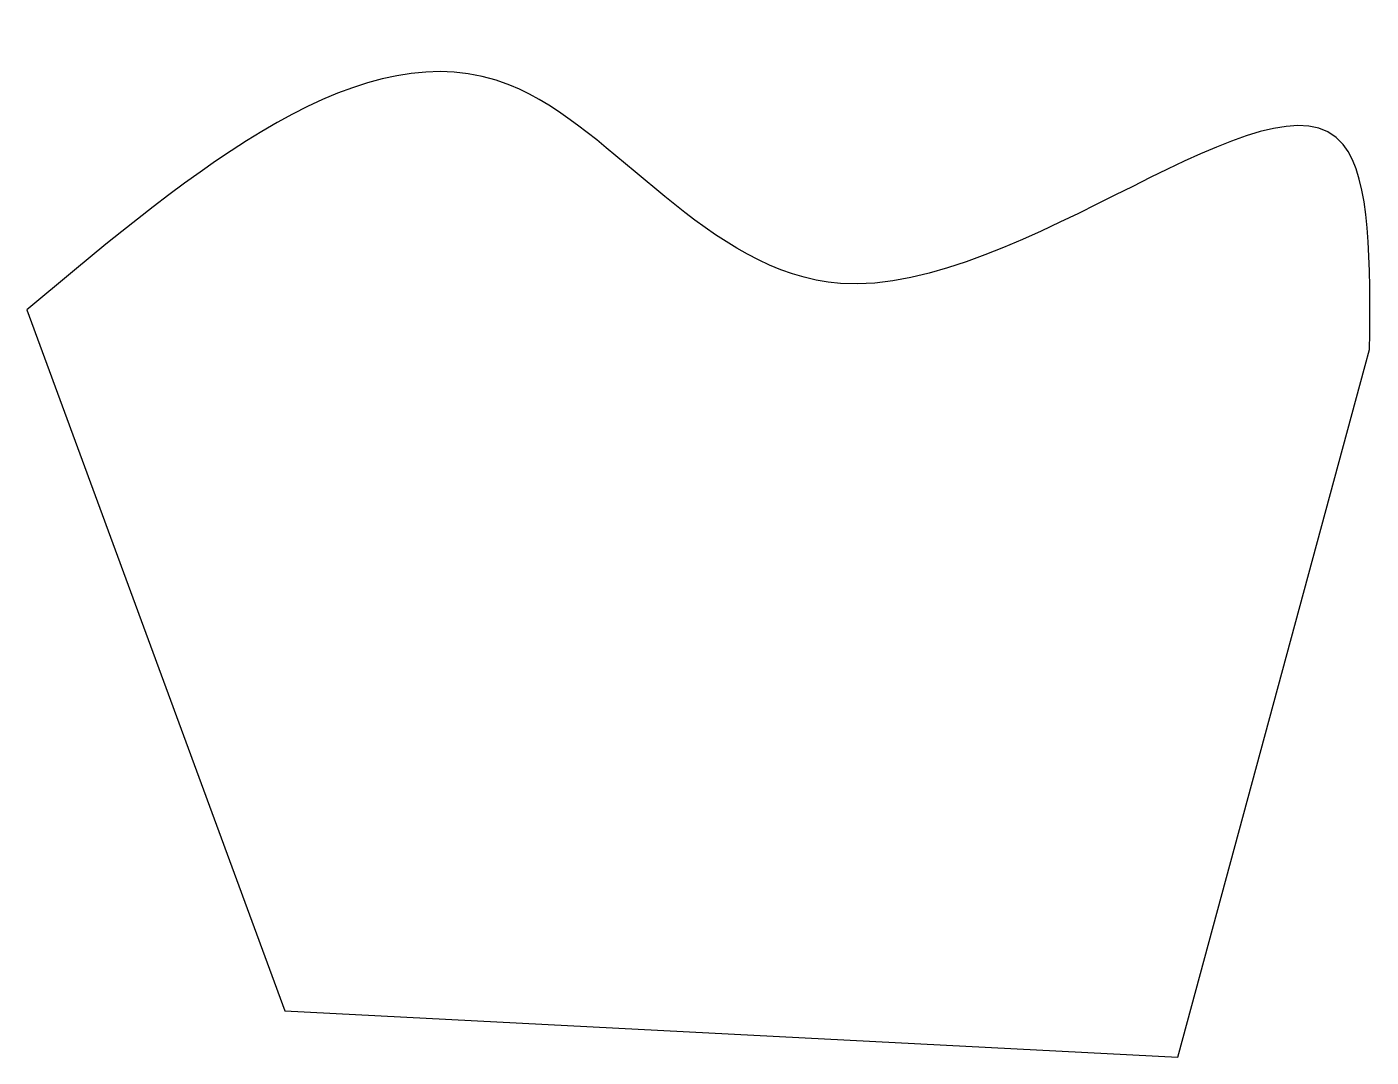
# Model space of a CAD drawing. Header units: millimetres. Extents: x -39 to 63, y -36 to 42.
import ezdxf

# ---------------------------------------------------------------- set-up
doc = ezdxf.new("R2010")
doc.units = ezdxf.units.MM
doc.layers.add('OUTLINE', color=7, linetype='Continuous')

msp = doc.modelspace()

# ---------------------------------------------------------------- linework, layer by layer
at = {"layer": 'OUTLINE'}
for p, q in [((-39, 21), (-19.5, -32)), ((48, -35.5), (62.5, 18)), ((-19.5, -32), (48, -35.5))]:
    msp.add_line(p, q, dxfattribs=at)
for points in [[(-2.5, 38), (-13.48, 42.4), (-26.24, 31.7), (-39, 21)], [(60.5, 33.5), (55.18, 40.04), (36.07, 22.03), (22.5, 23)], [(22.5, 23), (12.46, 23.72), (5.45, 34.82), (-2.5, 38)], [(62.5, 18), (62.56, 24.45), (62.61, 30.91), (60.5, 33.5)]]:
    msp.add_open_spline(points, degree=3, dxfattribs=at)

doc.saveas('drawing.dxf')
